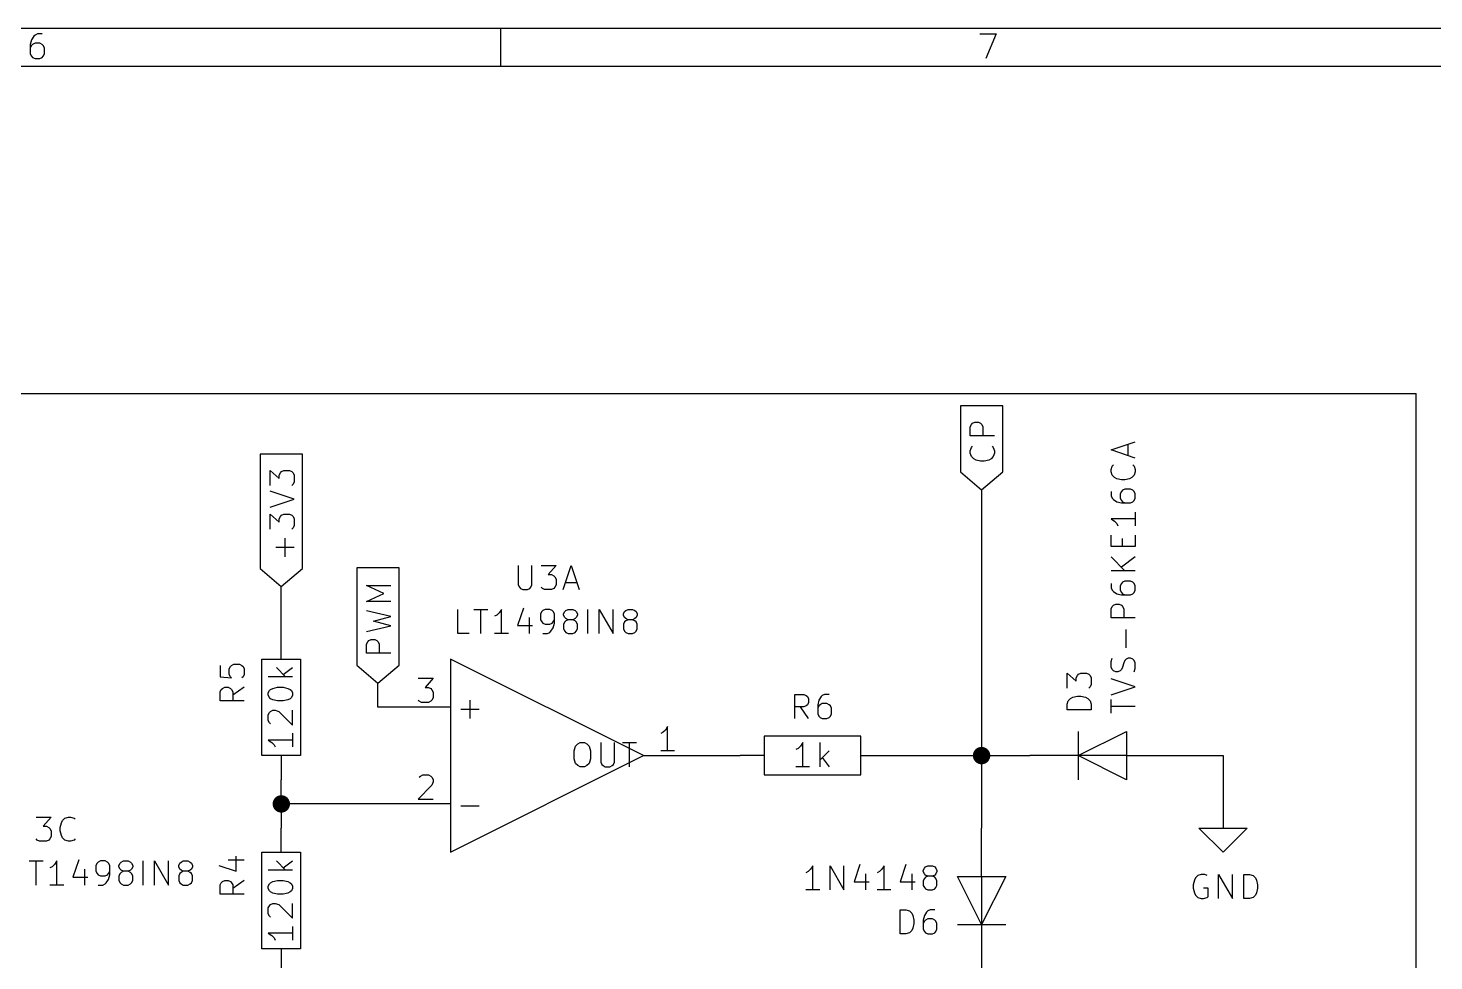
# Model space of a CAD drawing. Extents: x 0.4 to 16.1, y -11.3 to -0.4.
# Drawn here: x 11.226 to 14.137, y -2.325 to -0.394 of the extents above; entities that cross this region are included whole.
import ezdxf

# ---------------------------------------------------------------- set-up
doc = ezdxf.new("R2010")
doc.units = 0
doc.header["$MEASUREMENT"] = 0
for name, color, linetype in [('BLUE3', 171, 'CONTINUOUS'), ('CYAN2', 4, 'CONTINUOUS'), ('GREEN3', 91, 'CONTINUOUS'), ('LYELLOW', 51, 'CONTINUOUS'), ('RED2', 1, 'CONTINUOUS'), ('RED3', 11, 'CONTINUOUS')]:
    doc.layers.add(name, color=color, linetype=linetype)

msp = doc.modelspace()

# ---------------------------------------------------------------- linework, layer by layer
at = {"layer": 'BLUE3', "linetype": 'CONTINUOUS'}
for p in [(8.3, -1.15), (14.1, -3.5)]:
    msp.add_line(p, (14.1, -1.15), dxfattribs=at)
at = {"layer": 'CYAN2', "linetype": 'CONTINUOUS'}
for p, q in [((13.4681, -1.26719), (13.5181, -1.25052)), ((13.5181, -1.28385), (13.4681, -1.26719)), ((13.5038, -1.27909), (13.5038, -1.25528)), ((13.4681, -1.30767), (13.4705, -1.30052)), ((13.4681, -1.31243), (13.4681, -1.30767)), ((13.4705, -1.30052), (13.4729, -1.29814)), ((13.5134, -1.29814), (13.5158, -1.30052)), ((13.5158, -1.30052), (13.5181, -1.30767)), ((13.5181, -1.30767), (13.5181, -1.31243)), ((13.4705, -1.31957), (13.4681, -1.31243)), ((13.4753, -1.32433), (13.4705, -1.31957)), ((13.48, -1.32671), (13.4753, -1.32433)), ((13.4896, -1.32909), (13.48, -1.32671)), ((13.4967, -1.32909), (13.4896, -1.32909)), ((13.5062, -1.32671), (13.4967, -1.32909)), ((13.511, -1.32433), (13.5062, -1.32671)), ((13.5158, -1.31957), (13.511, -1.32433)), ((13.5181, -1.31243), (13.5158, -1.31957)), ((13.4681, -1.3529), (13.4681, -1.36243)), ((13.4681, -1.36243), (13.4705, -1.36719)), ((13.4705, -1.36719), (13.4729, -1.36957)), ((13.4896, -1.3529), (13.4872, -1.35766)), ((13.4872, -1.35766), (13.4872, -1.36719)), ((13.4872, -1.36719), (13.4896, -1.37195)), ((13.4919, -1.35052), (13.4896, -1.3529)), ((13.4967, -1.34814), (13.4919, -1.35052)), ((13.5086, -1.34814), (13.4967, -1.34814)), ((13.5134, -1.35052), (13.5086, -1.34814)), ((13.5158, -1.3529), (13.5134, -1.35052)), ((13.5181, -1.35766), (13.5158, -1.3529)), ((13.5158, -1.37195), (13.5181, -1.36719)), ((13.5181, -1.36719), (13.5181, -1.35766)), ((13.4729, -1.36957), (13.48, -1.37433)), ((13.48, -1.37433), (13.4896, -1.37671)), ((13.4896, -1.37195), (13.4919, -1.37433)), ((13.4896, -1.37671), (13.5086, -1.37671)), ((13.4919, -1.37433), (13.4967, -1.37671)), ((13.5086, -1.37671), (13.5134, -1.37433)), ((13.5134, -1.37433), (13.5158, -1.37195)), ((13.5181, -1.39576), (13.5181, -1.42433)), ((13.5181, -1.41004), (13.4681, -1.41004)), ((13.4681, -1.41004), (13.4753, -1.4148)), ((13.4753, -1.4148), (13.48, -1.41957)), ((13.48, -1.41957), (13.4824, -1.42433)), ((13.4681, -1.46719), (13.4681, -1.44337)), ((13.4919, -1.46719), (13.4919, -1.45052)), ((13.5181, -1.44337), (13.5181, -1.46719)), ((13.5181, -1.46719), (13.4681, -1.46719)), ((12.2405, -1.50613), (12.2405, -1.54661)), ((12.269, -1.54661), (12.269, -1.50613)), ((12.2881, -1.50613), (12.319, -1.50613)), ((12.319, -1.50613), (12.3024, -1.52518)), ((12.3333, -1.55613), (12.35, -1.50613)), ((12.35, -1.50613), (12.3667, -1.55613)), ((13.4681, -1.48861), (13.4967, -1.51719)), ((13.5181, -1.48861), (13.4896, -1.51004)), ((12.3024, -1.52518), (12.3095, -1.52518)), ((12.3095, -1.52518), (12.3143, -1.52756)), ((12.3143, -1.52756), (12.3167, -1.52994)), ((12.3167, -1.52994), (12.319, -1.5347)), ((12.319, -1.5347), (12.319, -1.54661)), ((12.3381, -1.54185), (12.3619, -1.54185)), ((13.5181, -1.51719), (13.4681, -1.51719)), ((13.4919, -1.54099), (13.4896, -1.54337)), ((13.4967, -1.53861), (13.4919, -1.54099)), ((13.5086, -1.53861), (13.4967, -1.53861)), ((13.5134, -1.54099), (13.5086, -1.53861)), ((13.5158, -1.54337), (13.5134, -1.54099)), ((12.2405, -1.54661), (12.2429, -1.55137)), ((12.2429, -1.55137), (12.2452, -1.55375)), ((12.2452, -1.55375), (12.25, -1.55613)), ((12.25, -1.55613), (12.2595, -1.55613)), ((12.2595, -1.55613), (12.2643, -1.55375)), ((12.2643, -1.55375), (12.2667, -1.55137)), ((12.2667, -1.55137), (12.269, -1.54661)), ((12.2905, -1.55375), (12.2881, -1.55137)), ((12.2952, -1.55613), (12.2905, -1.55375)), ((12.3095, -1.55613), (12.2952, -1.55613)), ((12.3143, -1.55375), (12.3095, -1.55613)), ((12.3167, -1.55137), (12.3143, -1.55375)), ((12.319, -1.54661), (12.3167, -1.55137)), ((13.4681, -1.54337), (13.4681, -1.5529)), ((13.4681, -1.5529), (13.4705, -1.55766)), ((13.4705, -1.55766), (13.4729, -1.56004)), ((13.4729, -1.56004), (13.48, -1.5648)), ((13.48, -1.5648), (13.4896, -1.56718)), ((13.4896, -1.54337), (13.4872, -1.54813)), ((13.4872, -1.54813), (13.4872, -1.55766)), ((13.4872, -1.55766), (13.4896, -1.56242)), ((13.4896, -1.56242), (13.4919, -1.5648)), ((13.4896, -1.56718), (13.5086, -1.56718)), ((13.4919, -1.5648), (13.4967, -1.56718)), ((13.5086, -1.56718), (13.5134, -1.5648)), ((13.5134, -1.5648), (13.5158, -1.56242)), ((13.5181, -1.54813), (13.5158, -1.54337)), ((13.5158, -1.56242), (13.5181, -1.55766)), ((13.5181, -1.55766), (13.5181, -1.54813)), ((12.1155, -1.64713), (12.1155, -1.59713)), ((12.1488, -1.59713), (12.1774, -1.59713)), ((12.1631, -1.64713), (12.1631, -1.59713)), ((12.206, -1.59713), (12.2012, -1.60428)), ((12.206, -1.64713), (12.206, -1.59713)), ((12.2512, -1.59475), (12.2393, -1.63046)), ((12.2917, -1.59951), (12.2893, -1.60189)), ((12.2964, -1.59713), (12.2917, -1.59951)), ((12.306, -1.59713), (12.2964, -1.59713)), ((12.3107, -1.59951), (12.306, -1.59713)), ((12.3131, -1.60189), (12.3107, -1.59951)), ((12.3369, -1.60189), (12.3393, -1.59951)), ((12.3393, -1.59951), (12.344, -1.59713)), ((12.344, -1.59713), (12.3536, -1.59713)), ((12.3536, -1.59713), (12.3583, -1.59951)), ((12.3583, -1.59951), (12.3607, -1.60189)), ((12.3845, -1.64713), (12.3845, -1.59713)), ((12.4083, -1.64713), (12.4083, -1.59713)), ((12.4083, -1.59713), (12.4369, -1.64713)), ((12.4369, -1.64713), (12.4369, -1.59713)), ((12.4607, -1.60189), (12.4631, -1.59951)), ((12.4631, -1.59951), (12.4679, -1.59713)), ((12.4679, -1.59713), (12.4774, -1.59713)), ((12.4774, -1.59713), (12.4821, -1.59951)), ((12.4821, -1.59951), (12.4845, -1.60189)), ((13.4681, -1.59576), (13.4705, -1.59099)), ((13.4681, -1.6148), (13.4681, -1.59576)), ((13.4705, -1.59099), (13.4729, -1.58861)), ((13.4729, -1.58861), (13.4777, -1.58623)), ((13.4777, -1.58623), (13.4848, -1.58623)), ((13.4848, -1.58623), (13.4896, -1.58861)), ((13.4896, -1.58861), (13.4919, -1.59099)), ((13.4919, -1.59099), (13.4943, -1.59576)), ((13.4943, -1.59576), (13.4943, -1.6148)), ((12.1964, -1.60904), (12.1917, -1.61142)), ((12.2012, -1.60428), (12.1964, -1.60904)), ((12.2631, -1.6138), (12.2631, -1.64713)), ((12.2893, -1.60189), (12.2869, -1.60665)), ((12.2869, -1.60665), (12.2869, -1.61856)), ((12.2869, -1.61856), (12.2893, -1.62332)), ((12.2893, -1.62332), (12.2917, -1.6257)), ((12.2917, -1.6257), (12.2964, -1.62808)), ((12.2964, -1.62808), (12.306, -1.62808)), ((12.306, -1.62808), (12.3107, -1.6257)), ((12.3107, -1.6257), (12.3131, -1.62332)), ((12.3155, -1.60665), (12.3131, -1.60189)), ((12.3131, -1.62332), (12.3155, -1.61856)), ((12.3131, -1.63522), (12.3155, -1.6257)), ((12.3155, -1.6257), (12.3155, -1.60665)), ((12.3345, -1.60665), (12.3369, -1.60189)), ((12.3345, -1.60904), (12.3345, -1.60665)), ((12.3369, -1.6138), (12.3345, -1.60904)), ((12.3369, -1.62332), (12.3345, -1.62808)), ((12.3345, -1.62808), (12.3345, -1.63761)), ((12.3393, -1.61618), (12.3369, -1.6138)), ((12.3393, -1.62094), (12.3369, -1.62332)), ((12.344, -1.61856), (12.3393, -1.61618)), ((12.344, -1.61856), (12.3393, -1.62094)), ((12.3536, -1.61856), (12.344, -1.61856)), ((12.3583, -1.61618), (12.3536, -1.61856)), ((12.3583, -1.62094), (12.3536, -1.61856)), ((12.3607, -1.6138), (12.3583, -1.61618)), ((12.3607, -1.62332), (12.3583, -1.62094)), ((12.3607, -1.60189), (12.3631, -1.60665)), ((12.3631, -1.60904), (12.3607, -1.6138)), ((12.3631, -1.62808), (12.3607, -1.62332)), ((12.3631, -1.60665), (12.3631, -1.60904)), ((12.3631, -1.63761), (12.3631, -1.62808)), ((12.4583, -1.60665), (12.4607, -1.60189)), ((12.4583, -1.60904), (12.4583, -1.60665)), ((12.4607, -1.6138), (12.4583, -1.60904)), ((12.4607, -1.62332), (12.4583, -1.62808)), ((12.4583, -1.62808), (12.4583, -1.63761)), ((12.4631, -1.61618), (12.4607, -1.6138)), ((12.4631, -1.62094), (12.4607, -1.62332)), ((12.4679, -1.61856), (12.4631, -1.61618)), ((12.4679, -1.61856), (12.4631, -1.62094)), ((12.4774, -1.61856), (12.4679, -1.61856)), ((12.4821, -1.61618), (12.4774, -1.61856)), ((12.4821, -1.62094), (12.4774, -1.61856)), ((12.4845, -1.6138), (12.4821, -1.61618)), ((12.4845, -1.62332), (12.4821, -1.62094)), ((12.4845, -1.60189), (12.4869, -1.60665)), ((12.4869, -1.60904), (12.4845, -1.6138)), ((12.4869, -1.62808), (12.4845, -1.62332)), ((12.4869, -1.60665), (12.4869, -1.60904)), ((12.4869, -1.63761), (12.4869, -1.62808)), ((13.5181, -1.6148), (13.4681, -1.6148)), ((12.1393, -1.64713), (12.1155, -1.64713)), ((12.2202, -1.64713), (12.1917, -1.64713)), ((12.2393, -1.63046), (12.2702, -1.63046)), ((12.2917, -1.64713), (12.3012, -1.64713)), ((12.3012, -1.64713), (12.306, -1.64475)), ((12.306, -1.64475), (12.3083, -1.64237)), ((12.3083, -1.64237), (12.3131, -1.63522)), ((12.3345, -1.63761), (12.3369, -1.64237)), ((12.3369, -1.64237), (12.3393, -1.64475)), ((12.3393, -1.64475), (12.344, -1.64713)), ((12.344, -1.64713), (12.3536, -1.64713)), ((12.3536, -1.64713), (12.3583, -1.64475)), ((12.3583, -1.64475), (12.3607, -1.64237)), ((12.3607, -1.64237), (12.3631, -1.63761)), ((12.4583, -1.63761), (12.4607, -1.64237)), ((12.4607, -1.64237), (12.4631, -1.64475)), ((12.4631, -1.64475), (12.4679, -1.64713)), ((12.4679, -1.64713), (12.4774, -1.64713)), ((12.4774, -1.64713), (12.4821, -1.64475)), ((12.4821, -1.64475), (12.4845, -1.64237)), ((12.4845, -1.64237), (12.4869, -1.63761)), ((13.4991, -1.67671), (13.4991, -1.63861)), ((11.6231, -1.71309), (11.6231, -1.7369)), ((11.6422, -1.72023), (11.6446, -1.71547)), ((11.6446, -1.71547), (11.6469, -1.71309)), ((11.6469, -1.71309), (11.6517, -1.71071)), ((11.6517, -1.71071), (11.6636, -1.71071)), ((11.6636, -1.71071), (11.6684, -1.71309)), ((11.6684, -1.71309), (11.6708, -1.71547)), ((11.6708, -1.71547), (11.6731, -1.72023)), ((13.4681, -1.70528), (13.4705, -1.69813)), ((13.4681, -1.71718), (13.4681, -1.70528)), ((13.4705, -1.72194), (13.4681, -1.71718)), ((13.4919, -1.71718), (13.4896, -1.72194)), ((13.4943, -1.70766), (13.4919, -1.71718)), ((13.4967, -1.7029), (13.4943, -1.70766)), ((13.4991, -1.70052), (13.4967, -1.7029)), ((13.5038, -1.69813), (13.4991, -1.70052)), ((13.5086, -1.69813), (13.5038, -1.69813)), ((13.5134, -1.70052), (13.5086, -1.69813)), ((13.5158, -1.7029), (13.5134, -1.70052)), ((13.5181, -1.70766), (13.5158, -1.7029)), ((13.5181, -1.71956), (13.5181, -1.70766)), ((11.6231, -1.7369), (11.6469, -1.73928)), ((11.6422, -1.73214), (11.6422, -1.72023)), ((11.6446, -1.7369), (11.6422, -1.73214)), ((11.6469, -1.73928), (11.6446, -1.7369)), ((11.6708, -1.7369), (11.6684, -1.73928)), ((11.6731, -1.73214), (11.6708, -1.7369)), ((11.6731, -1.72023), (11.6731, -1.73214)), ((11.7731, -1.73691), (11.7231, -1.73691)), ((11.7398, -1.71786), (11.7588, -1.73691)), ((11.7541, -1.73214), (11.7731, -1.71786)), ((13.3771, -1.76004), (13.3771, -1.72908)), ((13.3771, -1.72908), (13.3962, -1.74575)), ((13.3962, -1.73861), (13.3986, -1.73385)), ((13.3962, -1.74575), (13.3962, -1.73861)), ((13.3986, -1.73385), (13.4009, -1.73146)), ((13.4009, -1.73146), (13.4057, -1.72908)), ((13.4057, -1.72908), (13.4176, -1.72908)), ((13.4176, -1.72908), (13.4224, -1.73146)), ((13.4224, -1.73146), (13.4248, -1.73385)), ((13.4248, -1.73385), (13.4271, -1.73861)), ((13.4271, -1.73861), (13.4271, -1.75289)), ((13.5181, -1.75766), (13.4681, -1.74099)), ((13.4729, -1.72433), (13.4705, -1.72194)), ((13.4777, -1.7267), (13.4729, -1.72433)), ((13.4824, -1.7267), (13.4777, -1.7267)), ((13.4872, -1.72433), (13.4824, -1.7267)), ((13.4896, -1.72194), (13.4872, -1.72433)), ((13.5158, -1.7267), (13.5181, -1.71956)), ((11.6231, -1.76785), (11.6255, -1.76309)), ((11.6231, -1.7869), (11.6231, -1.76785)), ((11.6255, -1.76309), (11.6279, -1.76071)), ((11.6279, -1.76071), (11.6327, -1.75833)), ((11.6327, -1.75833), (11.6398, -1.75833)), ((11.6398, -1.75833), (11.6446, -1.76071)), ((11.6446, -1.76071), (11.6469, -1.76309)), ((11.6469, -1.76309), (11.6493, -1.76785)), ((11.6731, -1.75833), (11.6493, -1.775)), ((11.6493, -1.76785), (11.6493, -1.7869)), ((11.7231, -1.77024), (11.7255, -1.76548)), ((11.7231, -1.775), (11.7231, -1.77024)), ((11.7255, -1.77976), (11.7231, -1.775)), ((11.7255, -1.76548), (11.7279, -1.76309)), ((11.7279, -1.76309), (11.7327, -1.76071)), ((11.7327, -1.76071), (11.7422, -1.75833)), ((11.7422, -1.75833), (11.7541, -1.75833)), ((11.7541, -1.75833), (11.7636, -1.76071)), ((11.7636, -1.76071), (11.7684, -1.76309)), ((11.7684, -1.76309), (11.7708, -1.76548)), ((11.7708, -1.76548), (11.7731, -1.77024)), ((11.7731, -1.775), (11.7708, -1.77976)), ((11.7731, -1.77024), (11.7731, -1.775)), ((12.8131, -1.82313), (12.8131, -1.77313)), ((12.8131, -1.77313), (12.8321, -1.77313)), ((12.8321, -1.77313), (12.8369, -1.77551)), ((12.8369, -1.77551), (12.8393, -1.77789)), ((12.8702, -1.77551), (12.8679, -1.77789)), ((12.875, -1.77313), (12.8702, -1.77551)), ((12.8845, -1.77313), (12.875, -1.77313)), ((13.4248, -1.75765), (13.4224, -1.76004)), ((13.4271, -1.75289), (13.4248, -1.75765)), ((13.4681, -1.77433), (13.5181, -1.75766)), ((11.6731, -1.7869), (11.6231, -1.7869)), ((11.7279, -1.78214), (11.7255, -1.77976)), ((11.7327, -1.78452), (11.7279, -1.78214)), ((11.7422, -1.7869), (11.7327, -1.78452)), ((11.7541, -1.7869), (11.7422, -1.7869)), ((11.7636, -1.78452), (11.7541, -1.7869)), ((11.7684, -1.78214), (11.7636, -1.78452)), ((11.7708, -1.77976), (11.7684, -1.78214)), ((12.1219, -1.80408), (12.16, -1.80408)), ((12.1409, -1.82313), (12.1409, -1.78504)), ((12.8321, -1.79932), (12.8131, -1.79932)), ((12.8417, -1.82313), (12.825, -1.79932)), ((12.8369, -1.79694), (12.8321, -1.79932)), ((12.8393, -1.79456), (12.8369, -1.79694)), ((12.8393, -1.77789), (12.8417, -1.78265)), ((12.8417, -1.7898), (12.8393, -1.79456)), ((12.8417, -1.78265), (12.8417, -1.7898)), ((12.8631, -1.78504), (12.8607, -1.79456)), ((12.8607, -1.79456), (12.8607, -1.81361)), ((12.8631, -1.79694), (12.8607, -1.8017)), ((12.8679, -1.77789), (12.8631, -1.78504)), ((12.8655, -1.79456), (12.8631, -1.79694)), ((12.8702, -1.79218), (12.8655, -1.79456)), ((12.8798, -1.79218), (12.8702, -1.79218)), ((12.8845, -1.79456), (12.8798, -1.79218)), ((12.8869, -1.79694), (12.8845, -1.79456)), ((12.8893, -1.8017), (12.8869, -1.79694)), ((12.8893, -1.81361), (12.8893, -1.8017)), ((13.3771, -1.79337), (13.3795, -1.78623)), ((13.3771, -1.80528), (13.3771, -1.79337)), ((13.3795, -1.78623), (13.3843, -1.78146)), ((13.3843, -1.78146), (13.389, -1.77908)), ((13.389, -1.77908), (13.3986, -1.7767)), ((13.3986, -1.7767), (13.4057, -1.7767)), ((13.4057, -1.7767), (13.4152, -1.77908)), ((13.4152, -1.77908), (13.42, -1.78146)), ((13.42, -1.78146), (13.4248, -1.78623)), ((13.4248, -1.78623), (13.4271, -1.79337)), ((13.4271, -1.79337), (13.4271, -1.80528)), ((13.4681, -1.81242), (13.4681, -1.78385)), ((13.5181, -1.79813), (13.4681, -1.79813)), ((11.7231, -1.81547), (11.7255, -1.81071)), ((11.7231, -1.82738), (11.7231, -1.81547)), ((11.7255, -1.83214), (11.7231, -1.82738)), ((11.7255, -1.81071), (11.7279, -1.80833)), ((11.7279, -1.83452), (11.7255, -1.83214)), ((11.7279, -1.80833), (11.7327, -1.80595)), ((11.7327, -1.80595), (11.7374, -1.80595)), ((11.7374, -1.80595), (11.7446, -1.80833)), ((11.7446, -1.80833), (11.7731, -1.8369)), ((11.7731, -1.8369), (11.7731, -1.80595)), ((12.8607, -1.81361), (12.8631, -1.81837)), ((12.8631, -1.81837), (12.8655, -1.82075)), ((12.8655, -1.82075), (12.8702, -1.82313)), ((12.8702, -1.82313), (12.8798, -1.82313)), ((12.8798, -1.82313), (12.8845, -1.82075)), ((12.8845, -1.82075), (12.8869, -1.81837)), ((12.8869, -1.81837), (12.8893, -1.81361)), ((13.4271, -1.80528), (13.3771, -1.80528)), ((11.7731, -1.85357), (11.7731, -1.88214)), ((11.7731, -1.86785), (11.7231, -1.86785)), ((11.7231, -1.86785), (11.7303, -1.87261)), ((11.7303, -1.87261), (11.735, -1.87738)), ((11.735, -1.87738), (11.7374, -1.88214)), ((12.3567, -1.8898), (12.359, -1.88028)), ((12.3567, -1.90646), (12.3567, -1.8898)), ((12.359, -1.88028), (12.3638, -1.87551)), ((12.3638, -1.87551), (12.3686, -1.87313)), ((12.3686, -1.87313), (12.3781, -1.87313)), ((12.3781, -1.87313), (12.3829, -1.87551)), ((12.3829, -1.87551), (12.3876, -1.88028)), ((12.3876, -1.88028), (12.39, -1.8898)), ((12.39, -1.8898), (12.39, -1.90646)), ((12.4114, -1.87313), (12.4114, -1.91361)), ((12.44, -1.91361), (12.44, -1.87313)), ((12.4567, -1.87313), (12.4852, -1.87313)), ((12.471, -1.92313), (12.471, -1.87313)), ((12.8202, -1.88504), (12.8155, -1.88742)), ((12.825, -1.88028), (12.8202, -1.88504)), ((12.8298, -1.87313), (12.825, -1.88028)), ((12.8298, -1.92313), (12.8298, -1.87313)), ((12.8655, -1.92313), (12.8655, -1.87313)), ((12.8845, -1.8898), (12.8655, -1.90885)), ((12.359, -1.91599), (12.3567, -1.90646)), ((12.3638, -1.92075), (12.359, -1.91599)), ((12.3686, -1.92313), (12.3638, -1.92075)), ((12.3829, -1.92075), (12.3781, -1.92313)), ((12.3876, -1.91599), (12.3829, -1.92075)), ((12.39, -1.90646), (12.3876, -1.91599)), ((12.4114, -1.91361), (12.4138, -1.91837)), ((12.4138, -1.91837), (12.4162, -1.92075)), ((12.4162, -1.92075), (12.4209, -1.92313)), ((12.4305, -1.92313), (12.4352, -1.92075)), ((12.4352, -1.92075), (12.4376, -1.91837)), ((12.4376, -1.91837), (12.44, -1.91361)), ((12.8702, -1.90408), (12.8845, -1.92313)), ((12.3781, -1.92313), (12.3686, -1.92313)), ((12.4209, -1.92313), (12.4305, -1.92313)), ((12.844, -1.92313), (12.8155, -1.92313)), ((12.1219, -2.00408), (12.16, -2.00408)), ((11.2423, -2.02713), (11.2733, -2.02713)), ((11.2423, -2.02713), (11.2733, -2.02713)), ((11.2733, -2.02713), (11.2566, -2.04618)), ((11.2733, -2.02713), (11.2566, -2.04618)), ((11.2947, -2.03904), (11.2971, -2.03428)), ((11.2947, -2.03904), (11.2971, -2.03428)), ((11.2971, -2.03428), (11.3019, -2.02951)), ((11.2971, -2.03428), (11.3019, -2.02951)), ((11.3019, -2.02951), (11.309, -2.02713)), ((11.3019, -2.02951), (11.309, -2.02713)), ((11.309, -2.02713), (11.3138, -2.02713)), ((11.309, -2.02713), (11.3138, -2.02713)), ((11.3138, -2.02713), (11.3209, -2.02951)), ((11.3138, -2.02713), (11.3209, -2.02951)), ((11.3209, -2.02951), (11.3233, -2.03189)), ((11.3209, -2.02951), (11.3233, -2.03189)), ((11.2566, -2.04618), (11.2638, -2.04618)), ((11.2566, -2.04618), (11.2638, -2.04618)), ((11.2638, -2.04618), (11.2685, -2.04856)), ((11.2638, -2.04618), (11.2685, -2.04856)), ((11.2685, -2.04856), (11.2709, -2.05094)), ((11.2685, -2.04856), (11.2709, -2.05094)), ((11.2709, -2.05094), (11.2733, -2.0557)), ((11.2709, -2.05094), (11.2733, -2.0557)), ((11.2733, -2.0557), (11.2733, -2.06761)), ((11.2733, -2.0557), (11.2733, -2.06761)), ((11.2923, -2.04856), (11.2947, -2.03904)), ((11.2923, -2.04856), (11.2947, -2.03904)), ((11.2923, -2.0557), (11.2923, -2.04856)), ((11.2923, -2.0557), (11.2923, -2.04856)), ((11.2947, -2.06522), (11.2923, -2.0557)), ((11.2947, -2.06522), (11.2923, -2.0557)), ((11.2971, -2.06999), (11.2947, -2.06522)), ((11.2971, -2.06999), (11.2947, -2.06522)), ((11.2447, -2.07475), (11.2423, -2.07237)), ((11.2447, -2.07475), (11.2423, -2.07237)), ((11.2495, -2.07713), (11.2447, -2.07475)), ((11.2495, -2.07713), (11.2447, -2.07475)), ((11.2638, -2.07713), (11.2495, -2.07713)), ((11.2638, -2.07713), (11.2495, -2.07713)), ((11.2685, -2.07475), (11.2638, -2.07713)), ((11.2685, -2.07475), (11.2638, -2.07713)), ((11.2709, -2.07237), (11.2685, -2.07475)), ((11.2709, -2.07237), (11.2685, -2.07475)), ((11.2733, -2.06761), (11.2709, -2.07237)), ((11.2733, -2.06761), (11.2709, -2.07237)), ((11.3019, -2.07475), (11.2971, -2.06999)), ((11.3019, -2.07475), (11.2971, -2.06999)), ((11.309, -2.07713), (11.3019, -2.07475)), ((11.309, -2.07713), (11.3019, -2.07475)), ((11.3138, -2.07713), (11.309, -2.07713)), ((11.3138, -2.07713), (11.309, -2.07713)), ((11.3209, -2.07475), (11.3138, -2.07713)), ((11.3209, -2.07475), (11.3138, -2.07713)), ((11.3233, -2.07237), (11.3209, -2.07475)), ((11.3233, -2.07237), (11.3209, -2.07475)), ((11.2281, -2.11813), (11.2566, -2.11813)), ((11.2281, -2.11813), (11.2566, -2.11813)), ((11.2423, -2.16813), (11.2423, -2.11813)), ((11.2423, -2.16813), (11.2423, -2.11813)), ((11.2852, -2.11813), (11.2804, -2.12528)), ((11.2852, -2.11813), (11.2804, -2.12528)), ((11.2852, -2.16813), (11.2852, -2.11813)), ((11.2852, -2.16813), (11.2852, -2.11813)), ((11.3304, -2.11575), (11.3185, -2.15146)), ((11.3304, -2.11575), (11.3185, -2.15146)), ((11.3685, -2.12289), (11.3661, -2.12765)), ((11.3685, -2.12289), (11.3661, -2.12765)), ((11.3709, -2.12051), (11.3685, -2.12289)), ((11.3709, -2.12051), (11.3685, -2.12289)), ((11.3757, -2.11813), (11.3709, -2.12051)), ((11.3757, -2.11813), (11.3709, -2.12051)), ((11.3852, -2.11813), (11.3757, -2.11813)), ((11.3852, -2.11813), (11.3757, -2.11813)), ((11.39, -2.12051), (11.3852, -2.11813)), ((11.39, -2.12051), (11.3852, -2.11813)), ((11.3923, -2.12289), (11.39, -2.12051)), ((11.3923, -2.12289), (11.39, -2.12051)), ((11.3947, -2.12765), (11.3923, -2.12289)), ((11.3947, -2.12765), (11.3923, -2.12289)), ((11.4138, -2.12765), (11.4161, -2.12289)), ((11.4138, -2.12765), (11.4161, -2.12289)), ((11.4161, -2.12289), (11.4185, -2.12051)), ((11.4161, -2.12289), (11.4185, -2.12051)), ((11.4185, -2.12051), (11.4233, -2.11813)), ((11.4185, -2.12051), (11.4233, -2.11813)), ((11.4233, -2.11813), (11.4328, -2.11813)), ((11.4233, -2.11813), (11.4328, -2.11813)), ((11.4328, -2.11813), (11.4376, -2.12051)), ((11.4328, -2.11813), (11.4376, -2.12051)), ((11.4376, -2.12051), (11.44, -2.12289)), ((11.4376, -2.12051), (11.44, -2.12289)), ((11.44, -2.12289), (11.4423, -2.12765)), ((11.44, -2.12289), (11.4423, -2.12765)), ((11.4638, -2.16813), (11.4638, -2.11813)), ((11.4638, -2.16813), (11.4638, -2.11813)), ((11.4876, -2.16813), (11.4876, -2.11813)), ((11.4876, -2.11813), (11.5161, -2.16813)), ((11.4876, -2.16813), (11.4876, -2.11813)), ((11.4876, -2.11813), (11.5161, -2.16813)), ((11.5161, -2.16813), (11.5161, -2.11813)), ((11.5161, -2.16813), (11.5161, -2.11813)), ((11.5376, -2.12765), (11.54, -2.12289)), ((11.5376, -2.12765), (11.54, -2.12289)), ((11.54, -2.12289), (11.5423, -2.12051)), ((11.54, -2.12289), (11.5423, -2.12051)), ((11.5423, -2.12051), (11.5471, -2.11813)), ((11.5423, -2.12051), (11.5471, -2.11813)), ((11.5471, -2.11813), (11.5566, -2.11813)), ((11.5471, -2.11813), (11.5566, -2.11813)), ((11.5566, -2.11813), (11.5614, -2.12051)), ((11.5566, -2.11813), (11.5614, -2.12051)), ((11.5614, -2.12051), (11.5638, -2.12289)), ((11.5614, -2.12051), (11.5638, -2.12289)), ((11.5638, -2.12289), (11.5661, -2.12765)), ((11.5638, -2.12289), (11.5661, -2.12765)), ((11.6398, -2.11547), (11.6731, -2.11547)), ((11.6565, -2.13928), (11.6565, -2.10833)), ((11.7398, -2.11786), (11.7588, -2.13691)), ((11.7541, -2.13214), (11.7731, -2.11786)), ((11.2757, -2.13004), (11.2709, -2.13242)), ((11.2757, -2.13004), (11.2709, -2.13242)), ((11.2804, -2.12528), (11.2757, -2.13004)), ((11.2804, -2.12528), (11.2757, -2.13004)), ((11.3185, -2.15146), (11.3495, -2.15146)), ((11.3185, -2.15146), (11.3495, -2.15146)), ((11.3423, -2.1348), (11.3423, -2.16813)), ((11.3423, -2.1348), (11.3423, -2.16813)), ((11.3661, -2.12765), (11.3661, -2.13956)), ((11.3661, -2.12765), (11.3661, -2.13956)), ((11.3661, -2.13956), (11.3685, -2.14432)), ((11.3661, -2.13956), (11.3685, -2.14432)), ((11.3685, -2.14432), (11.3709, -2.1467)), ((11.3685, -2.14432), (11.3709, -2.1467)), ((11.3709, -2.1467), (11.3757, -2.14908)), ((11.3709, -2.1467), (11.3757, -2.14908)), ((11.3757, -2.14908), (11.3852, -2.14908)), ((11.3757, -2.14908), (11.3852, -2.14908)), ((11.3852, -2.14908), (11.39, -2.1467)), ((11.3852, -2.14908), (11.39, -2.1467)), ((11.39, -2.1467), (11.3923, -2.14432)), ((11.39, -2.1467), (11.3923, -2.14432)), ((11.3923, -2.14432), (11.3947, -2.13956)), ((11.3923, -2.14432), (11.3947, -2.13956)), ((11.3923, -2.15622), (11.3947, -2.1467)), ((11.3923, -2.15622), (11.3947, -2.1467)), ((11.3947, -2.1467), (11.3947, -2.12765)), ((11.3947, -2.1467), (11.3947, -2.12765)), ((11.4138, -2.13004), (11.4138, -2.12765)), ((11.4138, -2.13004), (11.4138, -2.12765)), ((11.4161, -2.1348), (11.4138, -2.13004)), ((11.4161, -2.1348), (11.4138, -2.13004)), ((11.4161, -2.14432), (11.4138, -2.14908)), ((11.4161, -2.14432), (11.4138, -2.14908)), ((11.4138, -2.14908), (11.4138, -2.15861)), ((11.4138, -2.14908), (11.4138, -2.15861)), ((11.4185, -2.13718), (11.4161, -2.1348)), ((11.4185, -2.13718), (11.4161, -2.1348)), ((11.4185, -2.14194), (11.4161, -2.14432)), ((11.4185, -2.14194), (11.4161, -2.14432)), ((11.4233, -2.13956), (11.4185, -2.13718)), ((11.4233, -2.13956), (11.4185, -2.13718)), ((11.4233, -2.13956), (11.4185, -2.14194)), ((11.4233, -2.13956), (11.4185, -2.14194)), ((11.4328, -2.13956), (11.4233, -2.13956)), ((11.4328, -2.13956), (11.4233, -2.13956)), ((11.4376, -2.13718), (11.4328, -2.13956)), ((11.4376, -2.13718), (11.4328, -2.13956)), ((11.4376, -2.14194), (11.4328, -2.13956)), ((11.4376, -2.14194), (11.4328, -2.13956)), ((11.44, -2.1348), (11.4376, -2.13718)), ((11.44, -2.1348), (11.4376, -2.13718)), ((11.44, -2.14432), (11.4376, -2.14194)), ((11.44, -2.14432), (11.4376, -2.14194)), ((11.4423, -2.13004), (11.44, -2.1348)), ((11.4423, -2.13004), (11.44, -2.1348)), ((11.4423, -2.14908), (11.44, -2.14432)), ((11.4423, -2.14908), (11.44, -2.14432)), ((11.4423, -2.12765), (11.4423, -2.13004)), ((11.4423, -2.12765), (11.4423, -2.13004)), ((11.4423, -2.15861), (11.4423, -2.14908)), ((11.4423, -2.15861), (11.4423, -2.14908)), ((11.5376, -2.13004), (11.5376, -2.12765)), ((11.5376, -2.13004), (11.5376, -2.12765)), ((11.54, -2.1348), (11.5376, -2.13004)), ((11.54, -2.1348), (11.5376, -2.13004)), ((11.54, -2.14432), (11.5376, -2.14908)), ((11.54, -2.14432), (11.5376, -2.14908)), ((11.5376, -2.14908), (11.5376, -2.15861)), ((11.5376, -2.14908), (11.5376, -2.15861)), ((11.5423, -2.13718), (11.54, -2.1348)), ((11.5423, -2.13718), (11.54, -2.1348)), ((11.5423, -2.14194), (11.54, -2.14432)), ((11.5423, -2.14194), (11.54, -2.14432)), ((11.5471, -2.13956), (11.5423, -2.13718)), ((11.5471, -2.13956), (11.5423, -2.13718)), ((11.5471, -2.13956), (11.5423, -2.14194)), ((11.5471, -2.13956), (11.5423, -2.14194)), ((11.5566, -2.13956), (11.5471, -2.13956)), ((11.5566, -2.13956), (11.5471, -2.13956)), ((11.5614, -2.13718), (11.5566, -2.13956)), ((11.5614, -2.13718), (11.5566, -2.13956)), ((11.5614, -2.14194), (11.5566, -2.13956)), ((11.5614, -2.14194), (11.5566, -2.13956)), ((11.5638, -2.1348), (11.5614, -2.13718)), ((11.5638, -2.1348), (11.5614, -2.13718)), ((11.5638, -2.14432), (11.5614, -2.14194)), ((11.5638, -2.14432), (11.5614, -2.14194)), ((11.5661, -2.13004), (11.5638, -2.1348)), ((11.5661, -2.13004), (11.5638, -2.1348)), ((11.5661, -2.14908), (11.5638, -2.14432)), ((11.5661, -2.14908), (11.5638, -2.14432)), ((11.5661, -2.12765), (11.5661, -2.13004)), ((11.5661, -2.12765), (11.5661, -2.13004)), ((11.5661, -2.15861), (11.5661, -2.14908)), ((11.5661, -2.15861), (11.5661, -2.14908)), ((11.6208, -2.12738), (11.6565, -2.13928)), ((11.7731, -2.13691), (11.7231, -2.13691)), ((12.841, -2.14004), (12.8362, -2.14242)), ((12.8458, -2.13528), (12.841, -2.14004)), ((12.8505, -2.12813), (12.8458, -2.13528)), ((12.8505, -2.17813), (12.8505, -2.12813)), ((12.8862, -2.17813), (12.8862, -2.12813)), ((12.8862, -2.12813), (12.9148, -2.17813)), ((12.9148, -2.17813), (12.9148, -2.12813)), ((12.9481, -2.12575), (12.9362, -2.16146)), ((12.96, -2.1448), (12.96, -2.17813)), ((12.9886, -2.14004), (12.9839, -2.14242)), ((12.9934, -2.13528), (12.9886, -2.14004)), ((12.9981, -2.12813), (12.9934, -2.13528)), ((12.9981, -2.17813), (12.9981, -2.12813)), ((13.0434, -2.12575), (13.0315, -2.16146)), ((13.0553, -2.1448), (13.0553, -2.17813)), ((13.0791, -2.13765), (13.0815, -2.13289)), ((13.0791, -2.14004), (13.0791, -2.13765)), ((13.0815, -2.1448), (13.0791, -2.14004)), ((13.0815, -2.13289), (13.0839, -2.13051)), ((13.0839, -2.14718), (13.0815, -2.1448)), ((13.0839, -2.15194), (13.0815, -2.15432)), ((13.0839, -2.13051), (13.0886, -2.12813)), ((13.0886, -2.14956), (13.0839, -2.14718)), ((13.0886, -2.14956), (13.0839, -2.15194)), ((13.0886, -2.12813), (13.0981, -2.12813)), ((13.0981, -2.14956), (13.0886, -2.14956)), ((13.0981, -2.12813), (13.1029, -2.13051)), ((13.1029, -2.14718), (13.0981, -2.14956)), ((13.1029, -2.15194), (13.0981, -2.14956)), ((13.1029, -2.13051), (13.1053, -2.13289)), ((13.1053, -2.1448), (13.1029, -2.14718)), ((13.1053, -2.15432), (13.1029, -2.15194)), ((13.1053, -2.13289), (13.1077, -2.13765)), ((13.1077, -2.14004), (13.1053, -2.1448)), ((13.1077, -2.13765), (13.1077, -2.14004)), ((13.6431, -2.15328), (13.6407, -2.15804)), ((13.6479, -2.14851), (13.6431, -2.15328)), ((13.655, -2.14613), (13.6479, -2.14851)), ((13.6621, -2.14613), (13.655, -2.14613)), ((13.6669, -2.14851), (13.6621, -2.14613)), ((13.6907, -2.19613), (13.6907, -2.14613)), ((13.6907, -2.14613), (13.7193, -2.19613)), ((13.7193, -2.19613), (13.7193, -2.14613)), ((13.7431, -2.19613), (13.7431, -2.14613)), ((13.7431, -2.14613), (13.755, -2.14613)), ((13.755, -2.14613), (13.7621, -2.14851)), ((13.7621, -2.14851), (13.7669, -2.15328)), ((13.7669, -2.15328), (13.7693, -2.15804)), ((11.2995, -2.16813), (11.2709, -2.16813)), ((11.2995, -2.16813), (11.2709, -2.16813)), ((11.3709, -2.16813), (11.3804, -2.16813)), ((11.3709, -2.16813), (11.3804, -2.16813)), ((11.3804, -2.16813), (11.3852, -2.16575)), ((11.3804, -2.16813), (11.3852, -2.16575)), ((11.3852, -2.16575), (11.3876, -2.16337)), ((11.3852, -2.16575), (11.3876, -2.16337)), ((11.3876, -2.16337), (11.3923, -2.15622)), ((11.3876, -2.16337), (11.3923, -2.15622)), ((11.4138, -2.15861), (11.4161, -2.16337)), ((11.4138, -2.15861), (11.4161, -2.16337)), ((11.4161, -2.16337), (11.4185, -2.16575)), ((11.4161, -2.16337), (11.4185, -2.16575)), ((11.4185, -2.16575), (11.4233, -2.16813)), ((11.4185, -2.16575), (11.4233, -2.16813)), ((11.4233, -2.16813), (11.4328, -2.16813)), ((11.4233, -2.16813), (11.4328, -2.16813)), ((11.4328, -2.16813), (11.4376, -2.16575)), ((11.4328, -2.16813), (11.4376, -2.16575)), ((11.4376, -2.16575), (11.44, -2.16337)), ((11.4376, -2.16575), (11.44, -2.16337)), ((11.44, -2.16337), (11.4423, -2.15861)), ((11.44, -2.16337), (11.4423, -2.15861)), ((11.5376, -2.15861), (11.54, -2.16337)), ((11.5376, -2.15861), (11.54, -2.16337)), ((11.54, -2.16337), (11.5423, -2.16575)), ((11.54, -2.16337), (11.5423, -2.16575)), ((11.5423, -2.16575), (11.5471, -2.16813)), ((11.5423, -2.16575), (11.5471, -2.16813)), ((11.5471, -2.16813), (11.5566, -2.16813)), ((11.5471, -2.16813), (11.5566, -2.16813)), ((11.5566, -2.16813), (11.5614, -2.16575)), ((11.5566, -2.16813), (11.5614, -2.16575)), ((11.5614, -2.16575), (11.5638, -2.16337)), ((11.5614, -2.16575), (11.5638, -2.16337)), ((11.5638, -2.16337), (11.5661, -2.15861)), ((11.5638, -2.16337), (11.5661, -2.15861)), ((11.6231, -2.16785), (11.6255, -2.16309)), ((11.6231, -2.1869), (11.6231, -2.16785)), ((11.6255, -2.16309), (11.6279, -2.16071)), ((11.6279, -2.16071), (11.6327, -2.15833)), ((11.6327, -2.15833), (11.6398, -2.15833)), ((11.6398, -2.15833), (11.6446, -2.16071)), ((11.6446, -2.16071), (11.6469, -2.16309)), ((11.6469, -2.16309), (11.6493, -2.16785)), ((11.6731, -2.15833), (11.6493, -2.175)), ((11.6493, -2.16785), (11.6493, -2.1869)), ((11.7231, -2.17024), (11.7255, -2.16548)), ((11.7231, -2.175), (11.7231, -2.17024)), ((11.7255, -2.17976), (11.7231, -2.175)), ((11.7255, -2.16548), (11.7279, -2.16309)), ((11.7279, -2.18214), (11.7255, -2.17976)), ((11.7279, -2.16309), (11.7327, -2.16071)), ((11.7327, -2.18452), (11.7279, -2.18214)), ((11.7327, -2.16071), (11.7422, -2.15833)), ((11.7422, -2.15833), (11.7541, -2.15833)), ((11.7541, -2.15833), (11.7636, -2.16071)), ((11.7636, -2.16071), (11.7684, -2.16309)), ((11.7684, -2.18214), (11.7636, -2.18452)), ((11.7684, -2.16309), (11.7708, -2.16548)), ((11.7708, -2.17976), (11.7684, -2.18214)), ((11.7708, -2.16548), (11.7731, -2.17024)), ((11.7731, -2.175), (11.7708, -2.17976)), ((11.7731, -2.17024), (11.7731, -2.175)), ((12.8648, -2.17813), (12.8362, -2.17813)), ((12.9362, -2.16146), (12.9672, -2.16146)), ((13.0124, -2.17813), (12.9839, -2.17813)), ((13.0315, -2.16146), (13.0624, -2.16146)), ((13.0815, -2.15432), (13.0791, -2.15908)), ((13.0791, -2.15908), (13.0791, -2.16861)), ((13.0791, -2.16861), (13.0815, -2.17337)), ((13.0815, -2.17337), (13.0839, -2.17575)), ((13.0839, -2.17575), (13.0886, -2.17813)), ((13.0886, -2.17813), (13.0981, -2.17813)), ((13.0981, -2.17813), (13.1029, -2.17575)), ((13.1029, -2.17575), (13.1053, -2.17337)), ((13.1077, -2.15908), (13.1053, -2.15432)), ((13.1053, -2.17337), (13.1077, -2.16861)), ((13.1077, -2.16861), (13.1077, -2.15908)), ((13.6407, -2.15804), (13.6383, -2.16756)), ((13.6383, -2.16756), (13.6383, -2.1747)), ((13.6383, -2.1747), (13.6407, -2.18422)), ((13.6693, -2.1747), (13.6598, -2.1747)), ((13.6693, -2.19137), (13.6693, -2.1747)), ((13.7693, -2.15804), (13.7717, -2.16756)), ((13.7717, -2.1747), (13.7693, -2.18422)), ((13.7717, -2.16756), (13.7717, -2.1747)), ((11.6731, -2.1869), (11.6231, -2.1869)), ((11.7231, -2.21547), (11.7255, -2.21071)), ((11.7255, -2.21071), (11.7279, -2.20833)), ((11.7279, -2.20833), (11.7327, -2.20595)), ((11.7422, -2.1869), (11.7327, -2.18452)), ((11.7327, -2.20595), (11.7374, -2.20595)), ((11.7374, -2.20595), (11.7446, -2.20833)), ((11.7541, -2.1869), (11.7422, -2.1869)), ((11.7446, -2.20833), (11.7731, -2.2369)), ((11.7636, -2.18452), (11.7541, -2.1869)), ((11.7731, -2.2369), (11.7731, -2.20595)), ((13.6407, -2.18422), (13.6431, -2.18899)), ((13.6431, -2.18899), (13.6479, -2.19375)), ((13.6479, -2.19375), (13.655, -2.19613)), ((13.655, -2.19613), (13.6598, -2.19613)), ((13.6598, -2.19613), (13.6669, -2.19375)), ((13.6669, -2.19375), (13.6693, -2.19137)), ((13.755, -2.19613), (13.7431, -2.19613)), ((13.7621, -2.19375), (13.755, -2.19613)), ((13.7669, -2.18899), (13.7621, -2.19375)), ((13.7693, -2.18422), (13.7669, -2.18899)), ((11.7231, -2.22738), (11.7231, -2.21547)), ((11.7255, -2.23214), (11.7231, -2.22738)), ((11.7279, -2.23452), (11.7255, -2.23214)), ((13.0315, -2.26913), (13.0315, -2.21913)), ((13.0315, -2.21913), (13.0434, -2.21913)), ((13.0434, -2.21913), (13.0505, -2.22151)), ((13.0505, -2.22151), (13.0553, -2.22628)), ((13.0553, -2.22628), (13.0577, -2.23104)), ((13.0577, -2.23104), (13.06, -2.24056)), ((13.06, -2.24056), (13.06, -2.2477)), ((13.0815, -2.23104), (13.0791, -2.24056)), ((13.0791, -2.24056), (13.0791, -2.25961)), ((13.0862, -2.22389), (13.0815, -2.23104)), ((13.0839, -2.24056), (13.0815, -2.24294)), ((13.0886, -2.23818), (13.0839, -2.24056)), ((13.0886, -2.22151), (13.0862, -2.22389)), ((13.0934, -2.21913), (13.0886, -2.22151)), ((13.0981, -2.23818), (13.0886, -2.23818)), ((13.1029, -2.21913), (13.0934, -2.21913)), ((13.1029, -2.24056), (13.0981, -2.23818)), ((13.1053, -2.24294), (13.1029, -2.24056)), ((11.7731, -2.26785), (11.7231, -2.26785)), ((11.7231, -2.26785), (11.7303, -2.27261)), ((11.7731, -2.25357), (11.7731, -2.28214)), ((13.0434, -2.26913), (13.0315, -2.26913)), ((13.0505, -2.26675), (13.0434, -2.26913)), ((13.0553, -2.26199), (13.0505, -2.26675)), ((13.0577, -2.25722), (13.0553, -2.26199)), ((13.06, -2.2477), (13.0577, -2.25722)), ((13.0815, -2.24294), (13.0791, -2.2477)), ((13.0791, -2.25961), (13.0815, -2.26437)), ((13.0815, -2.26437), (13.0839, -2.26675)), ((13.0839, -2.26675), (13.0886, -2.26913)), ((13.0886, -2.26913), (13.0981, -2.26913)), ((13.0981, -2.26913), (13.1029, -2.26675)), ((13.1029, -2.26675), (13.1053, -2.26437)), ((13.1077, -2.2477), (13.1053, -2.24294)), ((13.1053, -2.26437), (13.1077, -2.25961)), ((13.1077, -2.25961), (13.1077, -2.2477)), ((11.7303, -2.27261), (11.735, -2.27738)), ((11.735, -2.27738), (11.7374, -2.28214))]:
    msp.add_line(p, q, dxfattribs=at)
at = {"layer": 'GREEN3', "linetype": 'CONTINUOUS'}
for p, q in [((13.2, -1.35), (13.2, -1.9)), ((11.75, -1.65), (11.75, -1.55)), ((11.95, -1.8), (11.95, -1.75)), ((12, -1.8), (11.95, -1.8)), ((12.6, -1.9), (12.7, -1.9)), ((13, -1.9), (13.2, -1.9)), ((13.2, -1.9), (13.2, -2.05)), ((13.2, -1.9), (13.3, -1.9)), ((13.6, -1.9), (13.7, -1.9)), ((13.7, -1.9), (13.7, -2)), ((11.75, -2), (11.75, -1.95)), ((12, -2), (11.75, -2)), ((11.75, -2), (11.75, -2.05))]:
    msp.add_line(p, q, dxfattribs=at)
at = {"layer": 'GREEN3', "const_width": 0.018}
for points in [[(13.191, -1.9, 1), (13.209, -1.9, 1)], [(11.741, -2, 1), (11.759, -2, 1)]]:
    msp.add_lwpolyline(points, format="xyb", close=True, dxfattribs=at)
at = {"layer": 'LYELLOW', "linetype": 'CONTINUOUS'}
for p, q in [((12.5, -1.9), (12.1, -1.7)), ((12.1, -1.7), (12.1, -2.1)), ((12.1, -2.1), (12.5, -1.9))]:
    msp.add_line(p, q, dxfattribs=at)
at = {"layer": 'RED2', "linetype": 'CONTINUOUS'}
for p, q in [((0.3937, -0.3937), (16.1413, -0.3937)), ((11.2448, -0.40557), (11.24, -0.40801)), ((11.2546, -0.40557), (11.2448, -0.40557)), ((12.2047, -0.47244), (12.2047, -0.3937)), ((13.1963, -0.40557), (13.2304, -0.40557)), ((13.2304, -0.40557), (13.2085, -0.45675)), ((11.2327, -0.41776), (11.2302, -0.4275)), ((11.2302, -0.4275), (11.2302, -0.447)), ((11.2327, -0.42994), (11.2302, -0.43482)), ((11.2375, -0.41045), (11.2327, -0.41776)), ((11.2351, -0.4275), (11.2327, -0.42994)), ((11.24, -0.42507), (11.2351, -0.4275)), ((11.24, -0.40801), (11.2375, -0.41045)), ((11.2497, -0.42507), (11.24, -0.42507)), ((11.2546, -0.4275), (11.2497, -0.42507)), ((11.257, -0.42994), (11.2546, -0.4275)), ((11.2595, -0.43482), (11.257, -0.42994)), ((11.2595, -0.447), (11.2595, -0.43482)), ((11.2302, -0.447), (11.2327, -0.45187)), ((11.2327, -0.45187), (11.2351, -0.45432)), ((11.2351, -0.45432), (11.24, -0.45675)), ((11.24, -0.45675), (11.2497, -0.45675)), ((11.2497, -0.45675), (11.2546, -0.45432)), ((11.2546, -0.45432), (11.257, -0.45187)), ((11.257, -0.45187), (11.2595, -0.447)), ((0.47244, -0.47244), (16.0626, -0.47244)), ((13.2, -1.17561), (13.1562, -1.17561)), ((13.1562, -1.17561), (13.1562, -1.3125)), ((13.2438, -1.17561), (13.2, -1.17561)), ((13.2438, -1.3125), (13.2438, -1.17561)), ((13.1767, -1.21905), (13.1791, -1.21428)), ((13.1767, -1.23809), (13.1767, -1.21905)), ((13.1791, -1.21428), (13.1815, -1.2119)), ((13.1815, -1.2119), (13.1862, -1.20952)), ((13.1862, -1.20952), (13.1934, -1.20952)), ((13.1934, -1.20952), (13.1981, -1.2119)), ((13.1981, -1.2119), (13.2005, -1.21428)), ((13.2005, -1.21428), (13.2029, -1.21905)), ((13.2029, -1.21905), (13.2029, -1.23809)), ((13.2267, -1.23809), (13.1767, -1.23809)), ((11.75, -1.27561), (11.7062, -1.27561)), ((11.7062, -1.27561), (11.7062, -1.5125)), ((11.7938, -1.27561), (11.75, -1.27561)), ((11.7938, -1.5125), (11.7938, -1.27561)), ((13.1767, -1.26905), (13.1791, -1.2619)), ((13.1767, -1.27381), (13.1767, -1.26905)), ((13.1791, -1.28095), (13.1767, -1.27381)), ((13.1791, -1.2619), (13.1815, -1.25952)), ((13.2219, -1.25952), (13.2243, -1.2619)), ((13.2243, -1.2619), (13.2267, -1.26905)), ((13.2267, -1.27381), (13.2243, -1.28095)), ((13.2267, -1.26905), (13.2267, -1.27381)), ((11.7267, -1.34047), (11.7267, -1.30952)), ((11.7267, -1.30952), (11.7458, -1.32619)), ((11.7505, -1.3119), (11.7553, -1.30952)), ((11.7553, -1.30952), (11.7672, -1.30952)), ((11.7672, -1.30952), (11.7719, -1.3119)), ((13.1839, -1.28571), (13.1791, -1.28095)), ((13.1886, -1.28809), (13.1839, -1.28571)), ((13.1981, -1.29047), (13.1886, -1.28809)), ((13.2053, -1.29047), (13.1981, -1.29047)), ((13.2148, -1.28809), (13.2053, -1.29047)), ((13.2196, -1.28571), (13.2148, -1.28809)), ((13.2243, -1.28095), (13.2196, -1.28571)), ((11.7458, -1.31904), (11.7481, -1.31428)), ((11.7458, -1.32619), (11.7458, -1.31904)), ((11.7481, -1.31428), (11.7505, -1.3119)), ((11.7719, -1.3119), (11.7743, -1.31428)), ((11.7743, -1.33809), (11.7719, -1.34047)), ((11.7743, -1.31428), (11.7767, -1.31904)), ((11.7767, -1.33333), (11.7743, -1.33809)), ((11.7767, -1.31904), (11.7767, -1.33333)), ((13.1562, -1.3125), (13.2, -1.35)), ((13.2, -1.35), (13.2438, -1.3125)), ((11.7767, -1.36905), (11.7267, -1.35238)), ((11.7267, -1.38571), (11.7767, -1.36905)), ((11.7267, -1.43095), (11.7267, -1.4)), ((11.7267, -1.4), (11.7458, -1.41667)), ((11.7458, -1.40952), (11.7481, -1.40476)), ((11.7458, -1.41667), (11.7458, -1.40952)), ((11.7481, -1.40476), (11.7505, -1.40238)), ((11.7505, -1.40238), (11.7553, -1.4)), ((11.7553, -1.4), (11.7672, -1.4)), ((11.7672, -1.4), (11.7719, -1.40238)), ((11.7719, -1.40238), (11.7743, -1.40476)), ((11.7743, -1.40476), (11.7767, -1.40952)), ((11.7767, -1.42381), (11.7743, -1.42857)), ((11.7767, -1.40952), (11.7767, -1.42381)), ((11.7577, -1.48809), (11.7577, -1.45)), ((11.7743, -1.42857), (11.7719, -1.43095)), ((11.7767, -1.46905), (11.7386, -1.46905)), ((11.7062, -1.5125), (11.75, -1.55)), ((11.75, -1.55), (11.7938, -1.5125)), ((11.95, -1.51132), (11.9062, -1.51132)), ((11.9062, -1.51132), (11.9062, -1.7125)), ((11.9938, -1.51132), (11.95, -1.51132)), ((11.9938, -1.7125), (11.9938, -1.51132)), ((11.9624, -1.56428), (11.9267, -1.54762)), ((11.9267, -1.54762), (11.9767, -1.54762)), ((11.9267, -1.58095), (11.9624, -1.56428)), ((11.9767, -1.58095), (11.9267, -1.58095)), ((11.9767, -1.6119), (11.9267, -1.6)), ((11.941, -1.62143), (11.9767, -1.6119)), ((11.9767, -1.63095), (11.941, -1.62143)), ((11.75, -1.7), (11.75, -1.65)), ((11.9267, -1.64285), (11.9767, -1.63095)), ((11.9267, -1.66905), (11.9291, -1.66428)), ((11.9267, -1.68809), (11.9267, -1.66905)), ((11.9767, -1.68809), (11.9267, -1.68809)), ((11.9291, -1.66428), (11.9315, -1.6619)), ((11.9315, -1.6619), (11.9362, -1.65952)), ((11.9362, -1.65952), (11.9434, -1.65952)), ((11.9434, -1.65952), (11.9481, -1.6619)), ((11.9481, -1.6619), (11.9505, -1.66428)), ((11.9505, -1.66428), (11.9529, -1.66905)), ((11.9529, -1.66905), (11.9529, -1.68809)), ((11.71, -1.9), (11.71, -1.7)), ((11.71, -1.7), (11.79, -1.7)), ((11.79, -1.7), (11.79, -1.9)), ((11.9062, -1.7125), (11.95, -1.75)), ((11.95, -1.75), (11.9938, -1.7125)), ((12.5, -1.9), (12.1, -1.7)), ((12.1, -1.7), (12.1, -2.1)), ((12.1, -1.8), (12, -1.8)), ((12.75, -1.86), (12.75, -1.94)), ((12.95, -1.86), (12.75, -1.86)), ((12.95, -1.94), (12.95, -1.86)), ((13.4, -1.85), (13.4, -1.95)), ((13.4, -1.9), (13.5, -1.85)), ((13.5, -1.85), (13.5, -1.95)), ((11.79, -1.9), (11.71, -1.9)), ((11.75, -1.9), (11.75, -1.95)), ((12.1, -2.1), (12.5, -1.9)), ((12.5, -1.9), (12.6, -1.9)), ((12.75, -1.9), (12.7, -1.9)), ((12.95, -1.9), (13, -1.9)), ((13.4, -1.9), (13.3, -1.9)), ((13.5, -1.9), (13.4, -1.9)), ((13.5, -1.95), (13.4, -1.9)), ((13.5, -1.9), (13.6, -1.9)), ((12.75, -1.94), (12.95, -1.94)), ((12.1, -2), (12, -2)), ((13.7, -2), (13.7, -2.05)), ((11.75, -2.1), (11.75, -2.05)), ((13.2, -2.15), (13.2, -2.05)), ((13.7, -2.1), (13.65, -2.05)), ((13.65, -2.05), (13.7, -2.05)), ((13.7, -2.05), (13.75, -2.05)), ((13.75, -2.05), (13.7, -2.1)), ((11.71, -2.3), (11.71, -2.1)), ((11.71, -2.1), (11.79, -2.1)), ((11.79, -2.1), (11.79, -2.3)), ((13.15, -2.15), (13.25, -2.15)), ((13.2, -2.25), (13.15, -2.15)), ((13.2, -2.15), (13.2, -2.25)), ((13.25, -2.15), (13.2, -2.25)), ((13.15, -2.25), (13.25, -2.25)), ((13.2, -2.25), (13.2, -2.35)), ((11.79, -2.3), (11.71, -2.3)), ((11.75, -2.3), (11.75, -2.35))]:
    msp.add_line(p, q, dxfattribs=at)
at = {"layer": 'RED3', "linetype": 'CONTINUOUS'}
for p, q in [((12.0333, -1.73988), (12.0643, -1.73988)), ((12.0643, -1.73988), (12.0476, -1.75893)), ((12.0476, -1.75893), (12.0548, -1.75893)), ((12.0548, -1.75893), (12.0595, -1.76131)), ((12.0595, -1.76131), (12.0619, -1.76369)), ((12.0619, -1.76369), (12.0643, -1.76845)), ((12.0643, -1.76845), (12.0643, -1.78035)), ((12.0357, -1.7875), (12.0333, -1.78512)), ((12.0405, -1.78988), (12.0357, -1.7875)), ((12.0548, -1.78988), (12.0405, -1.78988)), ((12.0595, -1.7875), (12.0548, -1.78988)), ((12.0619, -1.78512), (12.0595, -1.7875)), ((12.0643, -1.78035), (12.0619, -1.78512)), ((12.5405, -1.85178), (12.5357, -1.85417)), ((12.5452, -1.84702), (12.5405, -1.85178)), ((12.55, -1.83988), (12.5452, -1.84702)), ((12.55, -1.88988), (12.55, -1.83988)), ((12.5643, -1.88988), (12.5357, -1.88988)), ((12.0357, -1.94464), (12.0381, -1.94226)), ((12.0381, -1.94226), (12.0429, -1.93988)), ((12.0429, -1.93988), (12.0548, -1.93988)), ((12.0548, -1.93988), (12.0595, -1.94226)), ((12.0595, -1.94226), (12.0619, -1.94464)), ((12.0619, -1.94464), (12.0643, -1.9494)), ((12.0643, -1.9494), (12.0643, -1.95417)), ((12.0619, -1.96131), (12.0333, -1.98988)), ((12.0643, -1.95417), (12.0619, -1.96131)), ((12.0333, -1.98988), (12.0643, -1.98988))]:
    msp.add_line(p, q, dxfattribs=at)

doc.saveas('drawing.dxf')
